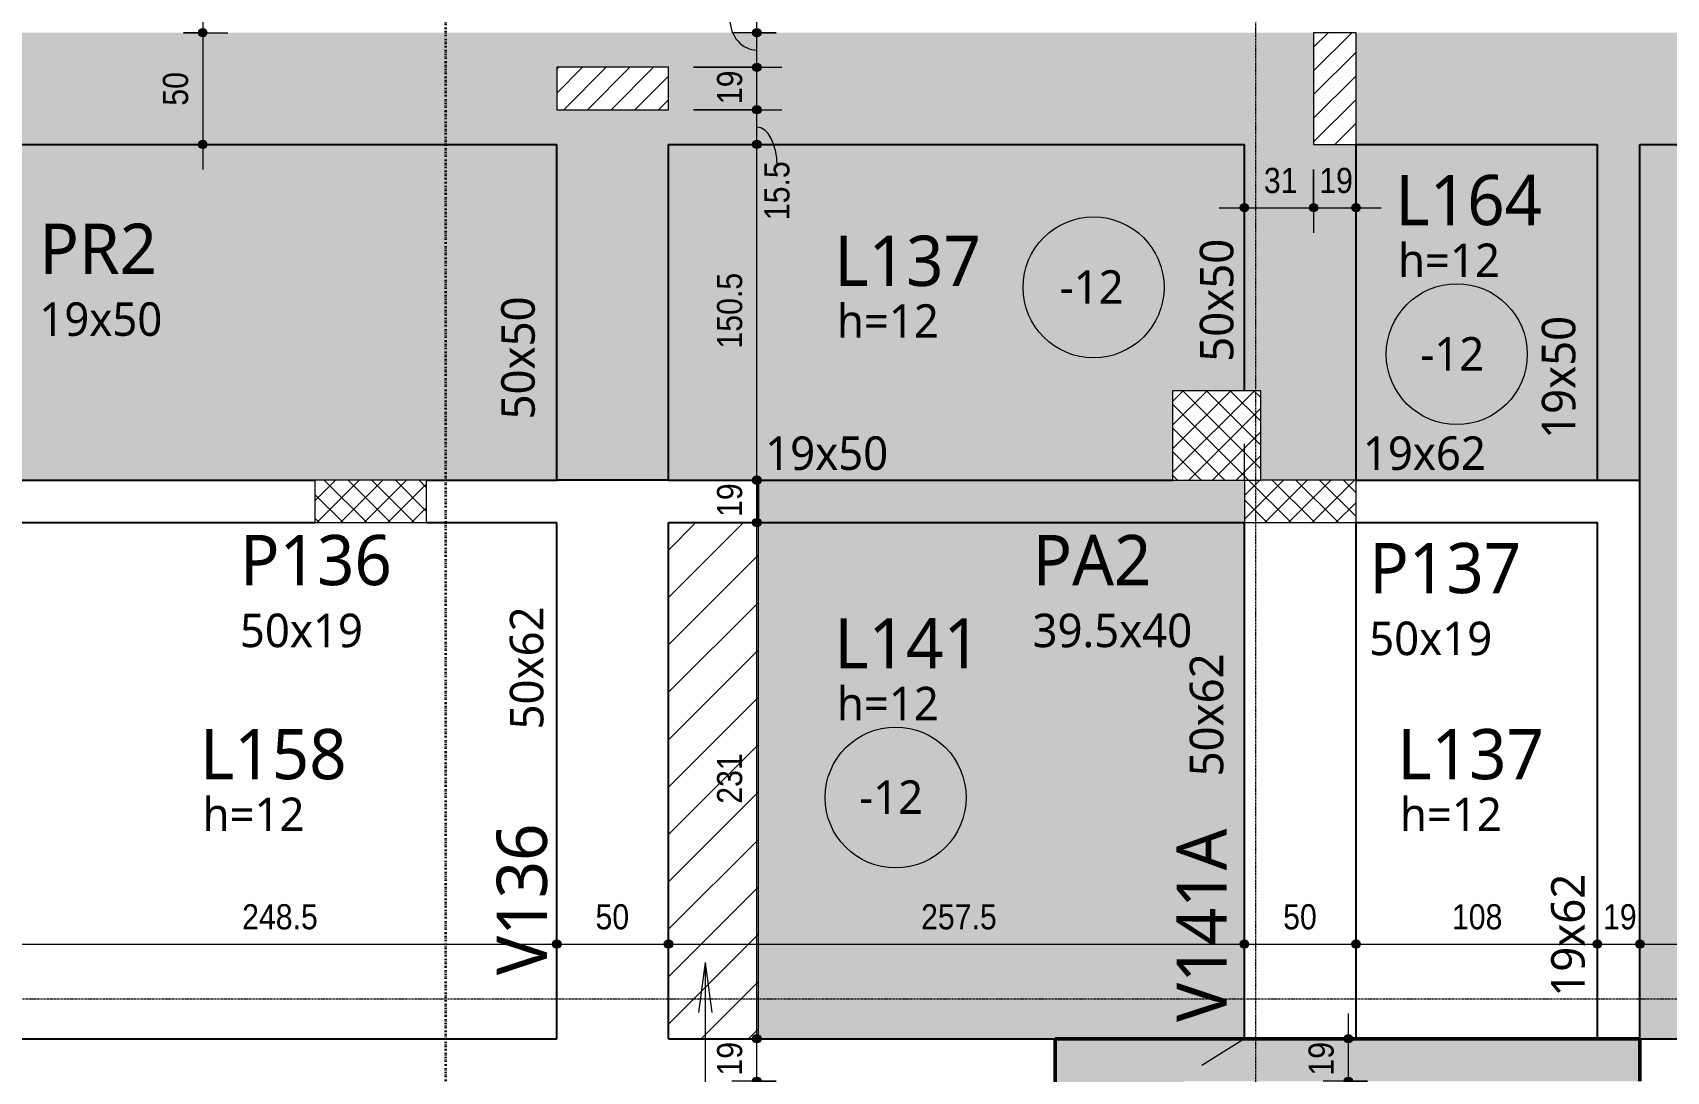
# Model space of a CAD drawing. Extents: x -2131 to 52870, y -3196 to 88043.
# Drawn here: x 43396 to 44128, y 693 to 1157 of the extents above; entities that cross this region are included whole.
import ezdxf

# ---------------------------------------------------------------- set-up
doc = ezdxf.new("R2010")
doc.units = 0
for name, pattern in [('Centro de 6 mm', [1.32, 0.6, -0.24, 0.24, -0.24]), ('Dash dot', [1.5875, 0.635, -0.47625, 0, -0.47625]), ('Traço', [0.635, 0.3175, -0.3175])]:
    doc.linetypes.add(name, pattern=pattern)
for name, color, linetype, lineweight in [('A-ANNO-DIMS', 7, 'Continuous', 9), ('A-ANNO-DIMS-75', 7, 'Continuous', 9), ('A-DETL-GENF', 7, 'Continuous', 18), ('A-FLOR', 7, 'Continuous', 25), ('A-FLOR-IDEN', 7, 'Continuous', 9), ('G-ANNO-SYMB', 7, 'Continuous', 9), ('G-ANNO-TEXT', 7, 'Continuous', 9), ('S-BEAM', 7, 'Continuous', 25), ('S-BEAM-HDLN', 7, 'Traço', 25), ('S-BEAM-IDEN', 7, 'Continuous', 9), ('S-COLS', 7, 'Continuous', 25), ('S-COLS-IDEN', 7, 'Continuous', 9), ('S-GRID', 7, 'Continuous', 9)]:
    doc.layers.add(name, color=color, linetype=linetype, lineweight=lineweight)
doc.layers.add('A-DETL', color=7, linetype='Continuous', lineweight=18, true_color=0x00a600)
doc.styles.add('Fira Sans_3', font='', dxfattribs={"width": 0.9, "height": 11.25})
doc.styles.add('Gadugi', font='gadugi.ttf', dxfattribs={"height": 15})
doc.styles.add('Gadugi_6', font='gadugi.ttf', dxfattribs={"height": 22.5})
doc.styles.get('Fira Sans_3').set_extended_font_data('Fira Sans')
doc.dimstyles.new('PED_1_5mm_ESQ_3', dxfattribs={"dimscale": 30.48, "dimtxt": 15.344768, "dimasz": 0.492126, "dimexe": 0.369094, "dimexo": 0.369094, "dimgap": 0.073819, "dimtad": 1, "dimdec": 1, "dimrnd": 0.5, "dimdsep": 46, "dimtxsty": 'Fira Sans_3', "dimblk1": 'DOTSMALL', "dimblk2": 'DOTSMALL', "dimsah": 1, "dimcen": 0.09, "dimdle": 0.369094, "dimazin": 0, "dimtfac": 1, "dimtdec": 4, "dimtix": 1, "dimtmove": 0, "dimatfit": 3, "dimfxl": 1, "dimtvp": 1, "dimtolj": 1, "dimtzin": 0, "dimarcsym": 2})
doc.dimstyles.new('PED_1_5mm_ESQ_5', dxfattribs={"dimscale": 30.48, "dimtxt": 15.344768, "dimasz": 0.492126, "dimexe": 0.369094, "dimexo": 0.369094, "dimgap": 0.073819, "dimtad": 1, "dimdec": 1, "dimrnd": 0.5, "dimdsep": 46, "dimtxsty": 'Fira Sans_3', "dimblk1": 'DOTSMALL', "dimblk2": 'DOTSMALL', "dimsah": 1, "dimcen": 0.09, "dimdle": 0.369094, "dimazin": 0, "dimtfac": 1, "dimtdec": 4, "dimtix": 1, "dimtmove": 1, "dimatfit": 3, "dimfxl": 1, "dimtvp": 1, "dimtolj": 1, "dimtzin": 0, "dimarcsym": 2})
doc.dimstyles.new('PED_1_5mm_ESQ_7', dxfattribs={"dimscale": 30.48, "dimtxt": 15.344768, "dimasz": 0.492126, "dimexe": 0.369094, "dimexo": 0.369094, "dimgap": 0.073819, "dimtad": 1, "dimdec": 1, "dimrnd": 0.5, "dimdsep": 46, "dimtxsty": 'Fira Sans_3', "dimblk1": 'DOTSMALL', "dimblk2": 'DOTSMALL', "dimsah": 1, "dimcen": 0.09, "dimdle": 0.369094, "dimazin": 0, "dimtfac": 1, "dimtdec": 4, "dimtix": 1, "dimtmove": 0, "dimatfit": 3, "dimfxl": 1, "dimtvp": 1, "dimtolj": 1, "dimtzin": 0, "dimarcsym": 2})
pattern_1 = [(45, (44240.043, 0), (-5.3033, 5.3033), []), (135, (44240.043, 0), (-5.3033, -5.3033), [])]
pattern_2 = [(45, (44240.043, 0), (-5.3033, 5.3033), [])]

# ---------------------------------------------------------------- blocks, each defined once
blk = doc.blocks.new('PED_TAG_LAJE_R03 - TÍTULO_ESPESSURA_REBAIXO-2582888-PL C 001 - FORMA DO TÉRREO')
at = {"layer": 'A-FLOR-IDEN'}
blk.add_circle((-0.1083, -0.7611), 0.4205, dxfattribs=at)
blk = doc.blocks.new('PED_TAG_LAJE_R03 - TÍTULO_ESPESSURA_REBAIXO _LADO_-2582900-PL C 001 - FORMA DO TÉRREO')
at = {"layer": 'A-FLOR-IDEN'}
blk.add_circle((1.0729, 0), 0.4205, dxfattribs=at)
blk = doc.blocks.new('DIMBLOCK321-PL C 001 - FORMA DO TÉRREO')
at = {"layer": 'A-ANNO-DIMS-75', "transparency": 16777216}
h = blk.add_hatch(color=256, dxfattribs=at)
edge = h.paths.add_edge_path(flags=0)
edge.add_arc((43413.62, 1482.28), 1.88, 0, 360)
h = blk.add_hatch(color=256, dxfattribs=at)
edge = h.paths.add_edge_path(flags=0)
edge.add_arc((43193.14, 1131.84), 1.87, 0, 360)
for p, q in [((43187.15, 1122.32), (43419.61, 1491.81)), ((43420.9, 1477.7), (43404.1, 1488.27)), ((43413.62, 1482.28), (43420.9, 1477.7)), ((43162.06, 1151.39), (43202.66, 1125.85)), ((43193.14, 1131.84), (43162.06, 1151.39))]:
    blk.add_line(p, q, dxfattribs=at)
for centre, radius in [((43413.62, 1482.28), 1.88), ((43193.14, 1131.84), 1.87)]:
    blk.add_circle(centre, radius, dxfattribs=at)
at = {"layer": 'A-ANNO-DIMS-75', "color": 0, "transparency": 16777216, "insert": (43282.53, 1307.4), "char_height": 11.25, "width": 25.9681, "attachment_point": 1, "rotation": 57.82439, "line_spacing_factor": 1.049215, "style": 'Fira Sans_3'}
blk.add_mtext('414', dxfattribs=at)
blk = doc.blocks.new('_DotSmall')
at = {"color": 0, "linetype": 'ByBlock', "const_width": 0.5}
blk.add_lwpolyline([(-0.0625, 0, 1), (0.0625, 0, 1)], format="xyb", close=True, dxfattribs=at)
blk = doc.blocks.new('DIMBLOCK404-PL C 001 - FORMA DO TÉRREO')
at = {"layer": 'A-ANNO-DIMS-75', "transparency": 16777216}
h = blk.add_hatch(color=256, dxfattribs=at)
edge = h.paths.add_edge_path(flags=0)
edge.add_arc((43382.68, 749.52), 1.88, 0, 360)
h = blk.add_hatch(color=256, dxfattribs=at)
edge = h.paths.add_edge_path(flags=0)
edge.add_arc((43630.94, 749.52), 1.88, 0, 360)
for p, q in [((43382.68, 739.17), (43382.68, 760.77)), ((43630.94, 740.92), (43630.94, 760.77)), ((43371.43, 749.52), (43630.94, 749.52)), ((43382.68, 749.52), (43382.68, 739.17)), ((43630.94, 749.52), (43630.94, 740.92))]:
    blk.add_line(p, q, dxfattribs=at)
for centre in [(43382.68, 749.52), (43630.94, 749.52)]:
    blk.add_circle(centre, 1.88, dxfattribs=at)
at = {"layer": 'A-ANNO-DIMS-75', "color": 0, "transparency": 16777216, "insert": (43490.09, 767.35), "char_height": 11.25, "width": 40.1325, "attachment_point": 1, "line_spacing_factor": 1.049215, "style": 'Fira Sans_3'}
blk.add_mtext('248.5', dxfattribs=at)
blk = doc.blocks.new('DIMBLOCK405-PL C 001 - FORMA DO TÉRREO')
at = {"layer": 'A-ANNO-DIMS-75', "transparency": 16777216}
h = blk.add_hatch(color=256, dxfattribs=at)
edge = h.paths.add_edge_path(flags=0)
edge.add_arc((43630.94, 749.52), 1.88, 0, 360)
h = blk.add_hatch(color=256, dxfattribs=at)
edge = h.paths.add_edge_path(flags=0)
edge.add_arc((43680.94, 749.52), 1.88, 0, 360)
for p, q in [((43630.94, 740.92), (43630.94, 760.77)), ((43680.94, 740.92), (43680.94, 760.77)), ((43630.94, 749.52), (43680.94, 749.52)), ((43630.94, 749.52), (43630.94, 740.92)), ((43680.94, 749.52), (43680.94, 740.92))]:
    blk.add_line(p, q, dxfattribs=at)
for centre in [(43630.94, 749.52), (43680.94, 749.52)]:
    blk.add_circle(centre, 1.88, dxfattribs=at)
at = {"layer": 'A-ANNO-DIMS-75', "color": 0, "transparency": 16777216, "insert": (43648.27, 767.35), "char_height": 11.25, "width": 18.4137, "attachment_point": 1, "line_spacing_factor": 1.049215, "style": 'Fira Sans_3'}
blk.add_mtext('50', dxfattribs=at)
blk = doc.blocks.new('DIMBLOCK406-PL C 001 - FORMA DO TÉRREO')
at = {"layer": 'A-ANNO-DIMS-75', "transparency": 16777216}
h = blk.add_hatch(color=256, dxfattribs=at)
edge = h.paths.add_edge_path(flags=0)
edge.add_arc((43680.94, 749.52), 1.88, 0, 360)
h = blk.add_hatch(color=256, dxfattribs=at)
edge = h.paths.add_edge_path(flags=0)
edge.add_arc((43938.68, 749.52), 1.88, 0, 360)
for p, q in [((43680.94, 740.92), (43680.94, 760.77)), ((43938.68, 740.92), (43938.68, 760.77)), ((43680.94, 749.52), (43938.68, 749.52)), ((43680.94, 749.52), (43680.94, 740.92)), ((43938.68, 749.52), (43938.68, 740.92))]:
    blk.add_line(p, q, dxfattribs=at)
for centre in [(43680.94, 749.52), (43938.68, 749.52)]:
    blk.add_circle(centre, 1.88, dxfattribs=at)
at = {"layer": 'A-ANNO-DIMS-75', "color": 0, "transparency": 16777216, "insert": (43793.97, 767.35), "char_height": 11.25, "width": 38.0078, "attachment_point": 1, "line_spacing_factor": 1.049215, "style": 'Fira Sans_3'}
blk.add_mtext('257.5', dxfattribs=at)
blk = doc.blocks.new('DIMBLOCK407-PL C 001 - FORMA DO TÉRREO')
at = {"layer": 'A-ANNO-DIMS-75', "transparency": 16777216}
h = blk.add_hatch(color=256, dxfattribs=at)
edge = h.paths.add_edge_path(flags=0)
edge.add_arc((43938.68, 749.52), 1.88, 0, 360)
h = blk.add_hatch(color=256, dxfattribs=at)
edge = h.paths.add_edge_path(flags=0)
edge.add_arc((43988.68, 749.52), 1.88, 0, 360)
for p, q in [((43938.68, 740.92), (43938.68, 760.77)), ((43988.68, 740.92), (43988.68, 760.77)), ((43938.68, 749.52), (43988.68, 749.52)), ((43938.68, 749.52), (43938.68, 740.92)), ((43988.68, 749.52), (43988.68, 740.92))]:
    blk.add_line(p, q, dxfattribs=at)
for centre in [(43938.68, 749.52), (43988.68, 749.52)]:
    blk.add_circle(centre, 1.88, dxfattribs=at)
at = {"layer": 'A-ANNO-DIMS-75', "color": 0, "transparency": 16777216, "insert": (43956.01, 767.35), "char_height": 11.25, "width": 18.4137, "attachment_point": 1, "line_spacing_factor": 1.049215, "style": 'Fira Sans_3'}
blk.add_mtext('50', dxfattribs=at)
blk = doc.blocks.new('DIMBLOCK408-PL C 001 - FORMA DO TÉRREO')
at = {"layer": 'A-ANNO-DIMS-75', "transparency": 16777216}
h = blk.add_hatch(color=256, dxfattribs=at)
edge = h.paths.add_edge_path(flags=0)
edge.add_arc((43988.68, 749.52), 1.88, 0, 360)
h = blk.add_hatch(color=256, dxfattribs=at)
edge = h.paths.add_edge_path(flags=0)
edge.add_arc((44096.68, 749.52), 1.88, 0, 360)
for p, q in [((43988.68, 740.92), (43988.68, 760.77)), ((44096.68, 740.92), (44096.68, 760.77)), ((43988.68, 749.52), (44096.68, 749.52)), ((43988.68, 749.52), (43988.68, 740.92)), ((44096.68, 749.52), (44096.68, 740.92))]:
    blk.add_line(p, q, dxfattribs=at)
for centre in [(43988.68, 749.52), (44096.68, 749.52)]:
    blk.add_circle(centre, 1.88, dxfattribs=at)
at = {"layer": 'A-ANNO-DIMS-75', "color": 0, "transparency": 16777216, "insert": (44031.56, 767.35), "char_height": 11.25, "width": 26.6763, "attachment_point": 1, "line_spacing_factor": 1.049215, "style": 'Fira Sans_3'}
blk.add_mtext('108', dxfattribs=at)
blk = doc.blocks.new('DIMBLOCK409-PL C 001 - FORMA DO TÉRREO')
at = {"layer": 'A-ANNO-DIMS-75', "transparency": 16777216}
h = blk.add_hatch(color=256, dxfattribs=at)
edge = h.paths.add_edge_path(flags=0)
edge.add_arc((44096.68, 749.52), 1.88, 0, 360)
h = blk.add_hatch(color=256, dxfattribs=at)
edge = h.paths.add_edge_path(flags=0)
edge.add_arc((44115.68, 749.52), 1.88, 0, 360)
for p, q in [((44096.68, 740.92), (44096.68, 760.77)), ((44115.68, 740.92), (44115.68, 760.77)), ((44096.68, 749.52), (44115.68, 749.52)), ((44096.68, 749.52), (44096.68, 740.92)), ((44115.68, 749.52), (44115.68, 740.92))]:
    blk.add_line(p, q, dxfattribs=at)
for centre in [(44096.68, 749.52), (44115.68, 749.52)]:
    blk.add_circle(centre, 1.88, dxfattribs=at)
at = {"layer": 'A-ANNO-DIMS-75', "color": 0, "transparency": 16777216, "insert": (44099.19, 767.35), "char_height": 11.25, "width": 16.7612, "attachment_point": 1, "line_spacing_factor": 1.049215, "style": 'Fira Sans_3'}
blk.add_mtext('19', dxfattribs=at)
blk = doc.blocks.new('DIMBLOCK410-PL C 001 - FORMA DO TÉRREO')
at = {"layer": 'A-ANNO-DIMS-75', "transparency": 16777216}
h = blk.add_hatch(color=256, dxfattribs=at)
edge = h.paths.add_edge_path(flags=0)
edge.add_arc((44115.68, 749.52), 1.88, 0, 360)
h = blk.add_hatch(color=256, dxfattribs=at)
edge = h.paths.add_edge_path(flags=0)
edge.add_arc((44686.68, 749.52), 1.88, 0, 360)
for p, q in [((44115.68, 740.92), (44115.68, 760.77)), ((44686.68, 740.92), (44686.68, 760.77)), ((44115.68, 749.52), (44686.68, 749.52)), ((44115.68, 749.52), (44115.68, 740.92)), ((44686.68, 749.52), (44686.68, 740.92))]:
    blk.add_line(p, q, dxfattribs=at)
for centre in [(44115.68, 749.52), (44686.68, 749.52)]:
    blk.add_circle(centre, 1.88, dxfattribs=at)
at = {"layer": 'A-ANNO-DIMS-75', "color": 0, "transparency": 16777216, "insert": (44391.15, 767.35), "char_height": 11.25, "width": 24.0795, "attachment_point": 1, "line_spacing_factor": 1.049215, "style": 'Fira Sans_3'}
blk.add_mtext('571', dxfattribs=at)
blk = doc.blocks.new('DIMBLOCK433-PL C 001 - FORMA DO TÉRREO')
at = {"layer": 'A-ANNO-DIMS-75', "transparency": 16777216}
h = blk.add_hatch(color=256, dxfattribs=at)
edge = h.paths.add_edge_path(flags=0)
edge.add_arc((43985.21, 707.12), 1.88, 0, 360)
h = blk.add_hatch(color=256, dxfattribs=at)
edge = h.paths.add_edge_path(flags=0)
edge.add_arc((43985.21, 688.12), 1.88, 0, 360)
for p, q in [((43985.21, 688.12), (43985.21, 718.37)), ((43993.81, 707.12), (43973.96, 707.12)), ((43985.21, 707.12), (43993.81, 707.12)), ((43993.81, 688.12), (43973.96, 688.12)), ((43985.21, 688.12), (43993.81, 688.12))]:
    blk.add_line(p, q, dxfattribs=at)
for centre in [(43985.21, 707.12), (43985.21, 688.12)]:
    blk.add_circle(centre, 1.88, dxfattribs=at)
at = {"layer": 'A-ANNO-DIMS-75', "color": 0, "transparency": 16777216, "insert": (43967.38, 690.64), "char_height": 11.25, "width": 16.7612, "attachment_point": 1, "rotation": 90, "line_spacing_factor": 1.049215, "style": 'Fira Sans_3'}
blk.add_mtext('19', dxfattribs=at)
blk = doc.blocks.new('DIMBLOCK435-PL C 001 - FORMA DO TÉRREO')
at = {"layer": 'A-ANNO-DIMS-75', "transparency": 16777216}
h = blk.add_hatch(color=256, dxfattribs=at)
edge = h.paths.add_edge_path(flags=0)
edge.add_arc((43472.48, 1157.38), 1.88, 0, 360)
h = blk.add_hatch(color=256, dxfattribs=at)
edge = h.paths.add_edge_path(flags=0)
edge.add_arc((43472.48, 1107.38), 1.88, 0, 360)
for p, q in [((43472.48, 1168.63), (43472.48, 1096.13)), ((43463.88, 1157.38), (43483.73, 1157.38)), ((43472.48, 1157.38), (43463.88, 1157.38)), ((43463.88, 1107.38), (43483.73, 1107.38)), ((43472.48, 1107.38), (43463.88, 1107.38))]:
    blk.add_line(p, q, dxfattribs=at)
for centre in [(43472.48, 1157.38), (43472.48, 1107.38)]:
    blk.add_circle(centre, 1.88, dxfattribs=at)
at = {"layer": 'A-ANNO-DIMS-75', "color": 0, "transparency": 16777216, "insert": (43454.65, 1124.71), "char_height": 11.25, "width": 18.4137, "attachment_point": 1, "rotation": 90, "line_spacing_factor": 1.049215, "style": 'Fira Sans_3'}
blk.add_mtext('50', dxfattribs=at)
blk = doc.blocks.new('DIMBLOCK436-PL C 001 - FORMA DO TÉRREO')
at = {"layer": 'A-ANNO-DIMS-75', "transparency": 16777216}
h = blk.add_hatch(color=256, dxfattribs=at)
edge = h.paths.add_edge_path(flags=0)
edge.add_arc((43720.48, 707.12), 1.88, 0, 360)
h = blk.add_hatch(color=256, dxfattribs=at)
edge = h.paths.add_edge_path(flags=0)
edge.add_arc((43720.48, 688.12), 1.88, 0, 360)
for p, q in [((43729.08, 707.12), (43709.23, 707.12)), ((43720.48, 676.87), (43720.48, 707.12)), ((43720.48, 707.12), (43729.08, 707.12)), ((43729.08, 688.12), (43709.23, 688.12)), ((43720.48, 688.12), (43729.08, 688.12))]:
    blk.add_line(p, q, dxfattribs=at)
for centre in [(43720.48, 707.12), (43720.48, 688.12)]:
    blk.add_circle(centre, 1.88, dxfattribs=at)
at = {"layer": 'A-ANNO-DIMS-75', "color": 0, "transparency": 16777216, "insert": (43702.65, 690.64), "char_height": 11.25, "width": 16.7612, "attachment_point": 1, "rotation": 90, "line_spacing_factor": 1.049215, "style": 'Fira Sans_3'}
blk.add_mtext('19', dxfattribs=at)
blk = doc.blocks.new('DIMBLOCK437-PL C 001 - FORMA DO TÉRREO')
at = {"layer": 'A-ANNO-DIMS-75', "transparency": 16777216}
h = blk.add_hatch(color=256, dxfattribs=at)
edge = h.paths.add_edge_path(flags=0)
edge.add_arc((43720.48, 938.12), 1.88, 0, 360)
h = blk.add_hatch(color=256, dxfattribs=at)
edge = h.paths.add_edge_path(flags=0)
edge.add_arc((43720.48, 707.12), 1.88, 0, 360)
for p, q in [((43709.93, 938.12), (43731.73, 938.12)), ((43720.48, 938.12), (43709.93, 938.12)), ((43720.48, 707.12), (43720.48, 938.12)), ((43729.08, 707.12), (43709.23, 707.12)), ((43720.48, 707.12), (43729.08, 707.12))]:
    blk.add_line(p, q, dxfattribs=at)
for centre in [(43720.48, 938.12), (43720.48, 707.12)]:
    blk.add_circle(centre, 1.88, dxfattribs=at)
at = {"layer": 'A-ANNO-DIMS-75', "color": 0, "transparency": 16777216, "insert": (43702.65, 812.29), "char_height": 11.25, "width": 24.7877, "attachment_point": 1, "rotation": 90, "line_spacing_factor": 1.049215, "style": 'Fira Sans_3'}
blk.add_mtext('231', dxfattribs=at)
blk = doc.blocks.new('DIMBLOCK438-PL C 001 - FORMA DO TÉRREO')
at = {"layer": 'A-ANNO-DIMS-75', "transparency": 16777216}
h = blk.add_hatch(color=256, dxfattribs=at)
edge = h.paths.add_edge_path(flags=0)
edge.add_arc((43720.48, 957.12), 1.88, 0, 360)
h = blk.add_hatch(color=256, dxfattribs=at)
edge = h.paths.add_edge_path(flags=0)
edge.add_arc((43720.48, 938.12), 1.88, 0, 360)
for p, q in [((43709.93, 957.12), (43731.73, 957.12)), ((43720.48, 957.12), (43709.93, 957.12)), ((43720.48, 938.12), (43720.48, 957.12)), ((43709.93, 938.12), (43731.73, 938.12)), ((43720.48, 938.12), (43709.93, 938.12))]:
    blk.add_line(p, q, dxfattribs=at)
for centre in [(43720.48, 957.12), (43720.48, 938.12)]:
    blk.add_circle(centre, 1.88, dxfattribs=at)
at = {"layer": 'A-ANNO-DIMS-75', "color": 0, "transparency": 16777216, "insert": (43702.65, 940.64), "char_height": 11.25, "width": 16.7612, "attachment_point": 1, "rotation": 90, "line_spacing_factor": 1.049215, "style": 'Fira Sans_3'}
blk.add_mtext('19', dxfattribs=at)
blk = doc.blocks.new('DIMBLOCK439-PL C 001 - FORMA DO TÉRREO')
at = {"layer": 'A-ANNO-DIMS-75', "transparency": 16777216}
h = blk.add_hatch(color=256, dxfattribs=at)
edge = h.paths.add_edge_path(flags=0)
edge.add_arc((43720.48, 1107.38), 1.88, 0, 360)
h = blk.add_hatch(color=256, dxfattribs=at)
edge = h.paths.add_edge_path(flags=0)
edge.add_arc((43720.48, 957.12), 1.88, 0, 360)
for p, q in [((43729.08, 1107.38), (43709.23, 1107.38)), ((43720.48, 957.12), (43720.48, 1107.38)), ((43720.48, 1107.38), (43729.08, 1107.38)), ((43709.93, 957.12), (43731.73, 957.12)), ((43720.48, 957.12), (43709.93, 957.12))]:
    blk.add_line(p, q, dxfattribs=at)
for centre in [(43720.48, 1107.38), (43720.48, 957.12)]:
    blk.add_circle(centre, 1.88, dxfattribs=at)
at = {"layer": 'A-ANNO-DIMS-75', "color": 0, "transparency": 16777216, "insert": (43702.65, 1016.02), "char_height": 11.25, "width": 38.9521, "attachment_point": 1, "rotation": 90, "line_spacing_factor": 1.049215, "style": 'Fira Sans_3'}
blk.add_mtext('150.5', dxfattribs=at)
blk = doc.blocks.new('DIMBLOCK440-PL C 001 - FORMA DO TÉRREO')
at = {"layer": 'A-ANNO-DIMS-75', "transparency": 16777216}
h = blk.add_hatch(color=256, dxfattribs=at)
edge = h.paths.add_edge_path(flags=0)
edge.add_arc((43720.48, 1122.88), 1.88, 0, 360)
h = blk.add_hatch(color=256, dxfattribs=at)
edge = h.paths.add_edge_path(flags=0)
edge.add_arc((43720.48, 1107.38), 1.88, 0, 360)
for p, q in [((43692.19, 1122.88), (43731.73, 1122.88)), ((43720.48, 1122.88), (43692.19, 1122.88)), ((43720.48, 1107.38), (43720.48, 1122.88)), ((43729.08, 1107.38), (43709.23, 1107.38)), ((43720.48, 1107.38), (43729.08, 1107.38))]:
    blk.add_line(p, q, dxfattribs=at)
for centre in [(43720.48, 1122.88), (43720.48, 1107.38)]:
    blk.add_circle(centre, 1.88, dxfattribs=at)
blk.add_ellipse((43720.48, 1097.88), major_axis=(0, 17.26), ratio=0.525183, start_param=4.712389, end_param=6.283185, dxfattribs=at)
at = {"layer": 'A-ANNO-DIMS-75', "color": 0, "transparency": 16777216, "insert": (43723.8, 1073.48), "char_height": 11.25, "width": 29.2731, "attachment_point": 1, "rotation": 90, "line_spacing_factor": 1.049215, "style": 'Fira Sans_3'}
blk.add_mtext('15.5', dxfattribs=at)
blk = doc.blocks.new('DIMBLOCK441-PL C 001 - FORMA DO TÉRREO')
at = {"layer": 'A-ANNO-DIMS-75', "transparency": 16777216}
h = blk.add_hatch(color=256, dxfattribs=at)
edge = h.paths.add_edge_path(flags=0)
edge.add_arc((43720.48, 1141.88), 1.88, 0, 360)
h = blk.add_hatch(color=256, dxfattribs=at)
edge = h.paths.add_edge_path(flags=0)
edge.add_arc((43720.48, 1122.88), 1.88, 0, 360)
for p, q in [((43692.19, 1141.88), (43731.73, 1141.88)), ((43720.48, 1141.88), (43692.19, 1141.88)), ((43720.48, 1122.88), (43720.48, 1141.88)), ((43692.19, 1122.88), (43731.73, 1122.88)), ((43720.48, 1122.88), (43692.19, 1122.88))]:
    blk.add_line(p, q, dxfattribs=at)
for centre in [(43720.48, 1141.88), (43720.48, 1122.88)]:
    blk.add_circle(centre, 1.88, dxfattribs=at)
at = {"layer": 'A-ANNO-DIMS-75', "color": 0, "transparency": 16777216, "insert": (43702.65, 1125.4), "char_height": 11.25, "width": 16.7612, "attachment_point": 1, "rotation": 90, "line_spacing_factor": 1.049215, "style": 'Fira Sans_3'}
blk.add_mtext('19', dxfattribs=at)
blk = doc.blocks.new('DIMBLOCK442-PL C 001 - FORMA DO TÉRREO')
at = {"layer": 'A-ANNO-DIMS-75', "transparency": 16777216}
h = blk.add_hatch(color=256, dxfattribs=at)
edge = h.paths.add_edge_path(flags=0)
edge.add_arc((43720.48, 1157.38), 1.88, 0, 360)
h = blk.add_hatch(color=256, dxfattribs=at)
edge = h.paths.add_edge_path(flags=0)
edge.add_arc((43720.48, 1141.88), 1.88, 0, 360)
for p, q in [((43720.48, 1141.88), (43720.48, 1168.63)), ((43729.08, 1157.38), (43709.23, 1157.38)), ((43720.48, 1157.38), (43729.08, 1157.38)), ((43692.19, 1141.88), (43731.73, 1141.88)), ((43720.48, 1141.88), (43692.19, 1141.88))]:
    blk.add_line(p, q, dxfattribs=at)
for centre in [(43720.48, 1157.38), (43720.48, 1141.88)]:
    blk.add_circle(centre, 1.88, dxfattribs=at)
blk.add_ellipse((43720.48, 1163.39), major_axis=(0, 13.76), ratio=0.878512, start_param=1.570796, end_param=3.141593, dxfattribs=at)
at = {"layer": 'A-ANNO-DIMS-75', "color": 0, "transparency": 16777216, "insert": (43702.65, 1163.39), "char_height": 11.25, "width": 29.2731, "attachment_point": 1, "rotation": 90, "line_spacing_factor": 1.049215, "style": 'Fira Sans_3'}
blk.add_mtext('15.5', dxfattribs=at)
blk = doc.blocks.new('DIMBLOCK623-PL C 001 - FORMA DO TÉRREO')
at = {"layer": 'A-ANNO-DIMS-75', "transparency": 16777216}
h = blk.add_hatch(color=256, dxfattribs=at)
edge = h.paths.add_edge_path(flags=0)
edge.add_arc((43938.68, 1079.06), 1.88, 0, 360)
h = blk.add_hatch(color=256, dxfattribs=at)
edge = h.paths.add_edge_path(flags=0)
edge.add_arc((43969.68, 1079.06), 1.88, 0, 360)
for p, q in [((43938.68, 1070.46), (43938.68, 1090.31)), ((43969.68, 1096.13), (43969.68, 1067.81)), ((43969.68, 1079.06), (43969.68, 1096.13)), ((43927.43, 1079.06), (43969.68, 1079.06)), ((43938.68, 1079.06), (43938.68, 1070.46))]:
    blk.add_line(p, q, dxfattribs=at)
for centre in [(43938.68, 1079.06), (43969.68, 1079.06)]:
    blk.add_circle(centre, 1.88, dxfattribs=at)
at = {"layer": 'A-ANNO-DIMS-75', "color": 0, "transparency": 16777216, "insert": (43947.39, 1096.88), "char_height": 11.25, "width": 16.2891, "attachment_point": 1, "line_spacing_factor": 1.049215, "style": 'Fira Sans_3'}
blk.add_mtext('31', dxfattribs=at)
blk = doc.blocks.new('DIMBLOCK624-PL C 001 - FORMA DO TÉRREO')
at = {"layer": 'A-ANNO-DIMS-75', "transparency": 16777216}
h = blk.add_hatch(color=256, dxfattribs=at)
edge = h.paths.add_edge_path(flags=0)
edge.add_arc((43969.68, 1079.06), 1.88, 0, 360)
h = blk.add_hatch(color=256, dxfattribs=at)
edge = h.paths.add_edge_path(flags=0)
edge.add_arc((43988.68, 1079.06), 1.88, 0, 360)
for p, q in [((43969.68, 1096.13), (43969.68, 1067.81)), ((43969.68, 1079.06), (43969.68, 1096.13)), ((43988.68, 1070.46), (43988.68, 1090.31)), ((43969.68, 1079.06), (43999.93, 1079.06)), ((43988.68, 1079.06), (43988.68, 1070.46))]:
    blk.add_line(p, q, dxfattribs=at)
for centre in [(43969.68, 1079.06), (43988.68, 1079.06)]:
    blk.add_circle(centre, 1.88, dxfattribs=at)
at = {"layer": 'A-ANNO-DIMS-75', "color": 0, "transparency": 16777216, "insert": (43972.19, 1096.88), "char_height": 11.25, "width": 16.7612, "attachment_point": 1, "line_spacing_factor": 1.049215, "style": 'Fira Sans_3'}
blk.add_mtext('19', dxfattribs=at)

msp = doc.modelspace()

# ---------------------------------------------------------------- hatches: boundary and pattern name
at = {"layer": 'A-DETL-GENF', "true_color": 0x808080}
h = msp.add_hatch(dxfattribs=at)
h.set_pattern_fill('FP_5', color=8, style=0, pattern_type=2)
h.set_pattern_definition(pattern_2)
h.paths.add_polyline_path([(43988.678, 1107.384), (43988.678, 1157.384), (43969.678, 1157.384), (43969.678, 1107.384)], flags=0)
h = msp.add_hatch(dxfattribs=at)
h.set_pattern_fill('FP_5', color=8, style=0, pattern_type=2)
h.set_pattern_definition(pattern_2)
h.paths.add_polyline_path([(43630.944, 1122.884), (43680.944, 1122.884), (43680.944, 1141.884), (43630.944, 1141.884), (43630.944, 1138.773)], flags=0)
at = {"layer": 'A-DETL-GENF', "true_color": 0x0000ff}
h = msp.add_hatch(dxfattribs=at)
h.set_pattern_fill('FP_9', color=5, style=0, pattern_type=2)
h.set_pattern_definition(pattern_1)
h.paths.add_polyline_path([(43938.678, 957.119), (43946.027, 957.119), (43946.027, 997.119), (43906.527, 997.119), (43906.527, 957.119)], flags=0)
h = msp.add_hatch(dxfattribs=at)
h.set_pattern_fill('FP_9', color=5, style=0, pattern_type=2)
h.set_pattern_definition(pattern_1)
h.paths.add_polyline_path([(43572.678, 938.119), (43572.678, 957.119), (43522.678, 957.116), (43522.678, 938.119)], flags=0)
h = msp.add_hatch(dxfattribs=at)
h.set_pattern_fill('FP_9', color=5, style=0, pattern_type=2)
h.set_pattern_definition(pattern_1)
h.paths.add_polyline_path([(43938.678, 938.119), (43988.678, 938.119), (43988.678, 957.119), (43938.678, 957.119), (43938.678, 938.119)], flags=0)
at = {"layer": 'A-DETL-GENF', "true_color": 0x48b948}
h = msp.add_hatch(dxfattribs=at)
h.set_pattern_fill('FP_6', color=95, style=0, pattern_type=2)
h.set_pattern_definition([(45, (44240.043, 0), (-10.6066, 10.6066), [])])
h.paths.add_polyline_path([(43680.944, 707.119), (43721.178, 707.119), (43721.178, 938.119), (43680.944, 938.119)], flags=0)
at = {"layer": 'A-FLOR', "true_color": 0xd9d9d9}
for points in [[(43491.15, 957.119), (43630.944, 957.119), (43630.944, 1107.384), (42867.678, 1107.384), (42867.678, 957.119), (42957.428, 957.119), (42957.428, 988.119), (43382.678, 988.119), (43382.678, 957.119), (43387.678, 957.119)], [(43853.928, 957.119), (43906.527, 957.119), (43906.527, 997.119), (43938.678, 997.119), (43938.678, 1107.384), (43680.944, 1107.384), (43680.944, 957.119), (43781.715, 957.119)], [(44072.281, 957.119), (44096.678, 957.14), (44096.678, 1107.384), (43988.678, 1107.384), (43988.678, 957.119)], [(44115.678, 707.119), (44573.312, 707.119), (44573.312, 1107.384), (44115.678, 1107.384), (44115.678, 938.119)], [(43721.178, 707.119), (43938.678, 707.119), (43938.678, 938.119), (43721.178, 938.119)]]:
    msp.add_hatch(color=254, dxfattribs=at).paths.add_polyline_path(points, flags=0)
at = {"layer": 'S-BEAM', "true_color": 0xd9d9d9}
h = msp.add_hatch(color=254, dxfattribs=at)
h.paths.add_polyline_path([(43929.954, 1107.384), (43969.678, 1107.384), (43969.678, 1157.384), (42537.928, 1157.384), (42508.688, 1110.924), (42500.178, 1116.28), (42500.178, 1107.384), (43789.479, 1107.384)], flags=0)
h.paths.add_polyline_path([(43026.002, 1108.278), (42983.685, 1134.947), (42993.806, 1150.991), (43036.106, 1124.333), (43026.008, 1108.289)], flags=0)
h.paths.add_polyline_path([(43680.944, 1122.884), (43630.944, 1122.884), (43630.944, 1141.884), (43680.944, 1141.884)], flags=0)
for points in [[(43998.73, 1107.384), (44115.678, 1107.384), (44115.678, 1157.384), (43988.678, 1157.384), (43988.678, 1107.384), (43993.422, 1107.384)], [(44367.678, 1107.384), (44367.678, 1157.384), (44115.678, 1157.384), (44115.678, 1107.384), (44362.847, 1107.384)], [(43680.944, 957.116), (43680.944, 1107.384), (43630.944, 1107.384), (43630.944, 957.116)], [(43946.027, 957.119), (43988.678, 957.119), (43988.678, 1107.384), (43938.678, 1107.384), (43938.678, 997.119), (43946.027, 997.119), (43946.027, 992.742)], [(44096.678, 957.14), (44115.678, 957.14), (44115.678, 1107.384), (44096.678, 1107.384), (44096.678, 1062.371)], [(43938.678, 938.119), (43938.678, 957.119), (43721.178, 957.116), (43721.178, 938.119), (43906.527, 938.119)]]:
    msp.add_hatch(color=254, dxfattribs=at).paths.add_polyline_path(points, flags=0)
at = {"layer": 'S-COLS', "true_color": 0x808080}
msp.add_hatch(color=8, dxfattribs=at).paths.add_polyline_path([(43887.678, 452.119), (43911.678, 452.119), (43911.678, 688.119), (44115.678, 688.119), (44115.678, 707.119), (43853.928, 707.119), (43853.928, 683.119), (43887.678, 683.119), (43887.678, 462.043)], flags=0)

# ---------------------------------------------------------------- linework, layer by layer
at = {"layer": 'A-DETL', "color": 7}
for p, q in [((43988.678, 1157.384), (43969.678, 1157.384)), ((43969.678, 1157.384), (43969.678, 1107.384)), ((43988.678, 1107.384), (43988.678, 1157.384)), ((43680.944, 1141.884), (43630.944, 1141.884)), ((43630.944, 1141.884), (43630.944, 1122.884)), ((43680.944, 1122.884), (43680.944, 1141.884)), ((43630.944, 1122.884), (43680.944, 1122.884)), ((43969.678, 1107.384), (43988.678, 1107.384)), ((43946.027, 997.119), (43906.527, 997.119)), ((43906.527, 997.119), (43906.527, 957.119)), ((43946.027, 957.119), (43946.027, 997.119)), ((43572.678, 957.119), (43522.678, 957.119)), ((43522.678, 957.119), (43522.678, 938.119)), ((43572.678, 938.119), (43572.678, 957.119)), ((43906.527, 957.119), (43946.027, 957.119)), ((43938.678, 957.119), (43938.678, 938.119)), ((43988.678, 957.119), (43946.027, 957.119)), ((43988.678, 938.119), (43988.678, 957.119)), ((43522.678, 938.119), (43572.678, 938.119)), ((43680.944, 938.119), (43680.944, 707.119)), ((43721.178, 938.119), (43680.944, 938.119)), ((43721.178, 707.119), (43721.178, 938.119)), ((43938.678, 938.119), (43988.678, 938.119)), ((43680.944, 707.119), (43721.178, 707.119))]:
    msp.add_line(p, q, dxfattribs=at)
at = {"layer": 'G-ANNO-SYMB', "linetype": 'Centro de 6 mm'}
for p, q in [((43943.583, 1439.744), (43943.583, -248.305)), ((46168.509, 724.8), (42055.753, 724.8))]:
    msp.add_line(p, q, dxfattribs=at)
at = {"layer": 'G-ANNO-TEXT'}
for q in [(43694.422, 718.824), (43700.347, 718.824), (43697.385, 663.532)]:
    msp.add_line((43697.385, 741.324), q, dxfattribs=at)
at = {"layer": 'S-BEAM'}
for p, q in [((42867.678, 1107.384), (43630.944, 1107.384)), ((43630.944, 957.116), (43630.944, 1107.384)), ((43680.944, 1107.384), (43938.678, 1107.384)), ((43680.944, 957.116), (43680.944, 1107.384)), ((43938.678, 997.119), (43938.678, 1107.384)), ((43988.678, 1107.384), (44096.678, 1107.384)), ((43988.678, 957.119), (43988.678, 1107.384)), ((44096.678, 957.14), (44096.678, 1107.384)), ((44115.678, 1107.384), (44367.678, 1107.384)), ((44115.678, 957.14), (44115.678, 1107.384)), ((43382.678, 957.119), (43522.678, 957.119)), ((43572.678, 957.119), (43630.944, 957.119)), ((43680.944, 957.119), (43721.178, 957.119)), ((43721.178, 957.119), (43906.527, 957.119)), ((43988.678, 957.119), (44106.678, 957.119)), ((44096.678, 957.14), (44115.678, 957.14)), ((44106.678, 957.119), (44115.678, 957.119)), ((44115.678, 707.119), (44115.678, 957.119)), ((43382.678, 938.119), (43522.678, 938.119)), ((43572.678, 938.119), (43630.944, 938.119)), ((43630.944, 707.119), (43630.944, 938.119)), ((43680.944, 707.119), (43680.944, 938.119)), ((43680.944, 938.119), (43721.178, 938.119)), ((43721.178, 938.119), (43938.678, 938.119)), ((43938.678, 707.119), (43938.678, 938.119)), ((43988.678, 707.119), (43988.678, 938.119)), ((43988.678, 938.119), (44096.678, 938.119)), ((44096.678, 707.119), (44096.678, 938.119)), ((43388.948, 707.119), (43630.944, 707.119)), ((43680.944, 707.119), (43721.178, 707.119)), ((43721.178, 707.119), (43853.928, 707.119)), ((44115.678, 707.119), (44333.178, 707.119))]:
    msp.add_line(p, q, dxfattribs=at)
at = {"layer": 'S-BEAM-HDLN', "linetype": 'Continuous'}
for p, q in [((43680.944, 957.116), (43630.944, 957.116)), ((43721.178, 938.119), (43721.178, 957.119))]:
    msp.add_line(p, q, dxfattribs=at)
at = {"layer": 'S-BEAM-IDEN'}
for p, q in [((43938.678, 957.119), (43938.678, 973.435)), ((43938.678, 707.119), (43919.636, 695.109))]:
    msp.add_line(p, q, dxfattribs=at)
at = {"layer": 'S-COLS', "lineweight": 50}
for p, q in [((43853.928, 707.119), (44115.678, 707.119)), ((43853.928, 683.119), (43853.928, 707.119)), ((44115.678, 707.119), (44115.678, 688.119))]:
    msp.add_line(p, q, dxfattribs=at)
at = {"layer": 'S-GRID', "color": 6, "linetype": 'Dash dot', "lineweight": 35, "true_color": 0xff00ff}
msp.add_line((43581.183, 3171.262), (43581.183, -1018.232), dxfattribs=at)

# ---------------------------------------------------------------- block references
at = {"layer": 'A-FLOR-IDEN', "xscale": 74.99999999999996, "yscale": 74.99999999999996, "zscale": 74.99999999999996}
for name, p in [('PED_TAG_LAJE_R03 - TÍTULO_ESPESSURA_REBAIXO _LADO_-2582900-PL C 001 - FORMA DO TÉRREO', (43790.707, 1043.4)), ('PED_TAG_LAJE_R03 - TÍTULO_ESPESSURA_REBAIXO-2582888-PL C 001 - FORMA DO TÉRREO', (44041.852, 1070.584)), ('PED_TAG_LAJE_R03 - TÍTULO_ESPESSURA_REBAIXO-2582888-PL C 001 - FORMA DO TÉRREO', (43790.707, 872.193))]:
    msp.add_blockref(name, p, dxfattribs=at)

# ---------------------------------------------------------------- texts
at = {"layer": 'A-FLOR-IDEN', "attachment_point": 1}
for s, insert, char_height, width, style in [('L164', (44006.285, 1093.734), 22.5, 81.17086, 'Gadugi_6'), ('L137', (43755.14, 1066.549), 22.5, 81.17086, 'Gadugi_6'), ('h=12', (44007.457, 1063.02), 15, 59.5253, 'Gadugi'), ('-12', (43856.001, 1051.053), 15, 37.87973, 'Gadugi'), ('h=12', (43756.311, 1035.836), 15, 59.5253, 'Gadugi'), ('-12', (44017.382, 1021.155), 15, 37.87973, 'Gadugi'), ('L141', (43755.14, 895.342), 22.5, 81.17086, 'Gadugi_6'), ('h=12', (43756.311, 864.629), 15, 59.5253, 'Gadugi'), ('L158', (43471.244, 845.771), 22.5, 81.17086, 'Gadugi_6'), ('L137', (44007.111, 845.769), 22.5, 81.17086, 'Gadugi_6'), ('-12', (43766.236, 822.764), 15, 37.87973, 'Gadugi'), ('h=12', (43472.416, 815.058), 15, 59.5253, 'Gadugi'), ('h=12', (44008.283, 815.056), 15, 59.5253, 'Gadugi')]:
    msp.add_mtext(s, dxfattribs=dict(at, insert=insert, char_height=char_height, width=width, style=style))
at = {"layer": 'S-BEAM-IDEN', "attachment_point": 1, "rotation": 90}
for s, insert, char_height, width, style in [('50x50', (43918.743, 1010.111), 15, 67.34175, 'Gadugi'), ('50x50', (43606.063, 984.31), 15, 67.34175, 'Gadugi'), ('19x50', (44071.798, 975.594), 15, 67.34175, 'Gadugi'), ('50x62', (43609.938, 845.561), 15, 67.34175, 'Gadugi'), ('50x62', (43914.213, 824.56), 15, 67.34175, 'Gadugi'), ('V136', (43604.035, 735.614), 22.5, 87.18352, 'Gadugi_6'), ('V141A', (43908.31, 714.613), 22.5, 111.83541, 'Gadugi_6'), ('19x62', (44075.964, 725.942), 15, 67.34175, 'Gadugi')]:
    msp.add_mtext(s, dxfattribs=dict(at, insert=insert, char_height=char_height, width=width, style=style))
at = {"layer": 'S-BEAM-IDEN', "char_height": 15, "width": 67.34175, "attachment_point": 1, "style": 'Gadugi'}
for s, insert in [('19x50', (43724.218, 976.714)), ('19x62', (43991.718, 976.714))]:
    msp.add_mtext(s, dxfattribs=dict(at, insert=insert))
at = {"layer": 'S-COLS-IDEN', "attachment_point": 1}
for s, insert, char_height, width, style in [('PR2', (43399.343, 1071.937), 22.5, 65.53795, 'Gadugi_6'), ('19x50', (43399.343, 1036.703), 15, 67.34175, 'Gadugi'), ('P136', (43489.123, 932.611), 22.5, 84.77845, 'Gadugi_6'), ('PA2', (43843.862, 932.611), 22.5, 67.34175, 'Gadugi_6'), ('P137', (43994.548, 929.044), 22.5, 84.77845, 'Gadugi_6'), ('50x19', (43489.123, 897.377), 15, 67.34175, 'Gadugi'), ('39.5x40', (43843.862, 897.377), 15, 86.58225, 'Gadugi'), ('50x19', (43994.548, 893.809), 15, 67.34175, 'Gadugi')]:
    msp.add_mtext(s, dxfattribs=dict(at, insert=insert, char_height=char_height, width=width, style=style))

# ---------------------------------------------------------------- dimensions: what is measured, and where the dimension line sits
at = {"layer": 'A-ANNO-DIMS'}
for base, p1, p2, angle, override, picture, middle in [((43413.62, 1482.283), (43152.542, 1157.384), (43411.375, 1483.695), 57.824392, {"dimpost": '<>', "dimfxl": 416.501351}, 'DIMBLOCK321-PL C 001 - FORMA DO TÉRREO', (43296.716, 1311.256)), ((43472.482, 1107.384), (43475.134, 1157.384), (43475.134, 1107.384), 90, {"dimpost": '<>', "dimfxl": 50}, 'DIMBLOCK435-PL C 001 - FORMA DO TÉRREO', (43464.509, 1132.384)), ((43720.481, 1141.884), (43680.944, 1122.884), (43680.944, 1141.884), 90, {"dimpost": '<>', "dimfxl": 19.000001}, 'DIMBLOCK441-PL C 001 - FORMA DO TÉRREO', (43712.427, 1132.384)), ((43720.481, 1107.384), (43721.178, 957.119), (43717.83, 1107.384), 90, {"dimpost": '<>', "dimfxl": 150.302347}, 'DIMBLOCK439-PL C 001 - FORMA DO TÉRREO', (43712.508, 1032.252)), ((43720.481, 957.119), (43721.178, 938.119), (43721.178, 957.119), 90, {"dimpost": '<>', "dimfxl": 19}, 'DIMBLOCK438-PL C 001 - FORMA DO TÉRREO', (43712.427, 947.619)), ((43720.481, 938.119), (43717.83, 707.119), (43721.178, 938.119), 90, {"dimpost": '<>', "dimfxl": 231.024243}, 'DIMBLOCK437-PL C 001 - FORMA DO TÉRREO', (43712.508, 822.619)), ((43985.209, 707.119), (43982.558, 688.119), (43982.558, 707.119), 90, {"dimpost": '<>', "dimfxl": 19}, 'DIMBLOCK433-PL C 001 - FORMA DO TÉRREO', (43977.155, 697.619)), ((43720.481, 707.119), (43717.83, 688.119), (43717.83, 707.119), 90, {"dimpost": '<>', "dimfxl": 19}, 'DIMBLOCK436-PL C 001 - FORMA DO TÉRREO', (43712.427, 697.619))]:
    dim = msp.add_linear_dim(base=base, p1=p1, p2=p2, angle=angle, dimstyle='PED_1_5mm_ESQ_3', override=override, dxfattribs=at)
    dim.commit()
    dim.dimension.update_dxf_attribs({"geometry": picture, "text_midpoint": middle})
for base, p1, p2, picture, middle in [((43720.481, 1157.384), (43680.944, 1141.884), (43717.83, 1157.384), 'DIMBLOCK442-PL C 001 - FORMA DO TÉRREO', (43710.153, 1178.029)), ((43720.481, 1122.884), (43717.83, 1107.384), (43680.944, 1122.884), 'DIMBLOCK440-PL C 001 - FORMA DO TÉRREO', (43731.303, 1088.12))]:
    dim = msp.add_linear_dim(base=base, p1=p1, p2=p2, angle=90, dimstyle='PED_1_5mm_ESQ_5', override={"dimpost": '<>', "dimfxl": 40.01012}, dxfattribs=at)
    dim.commit()
    dim.dimension.update_dxf_attribs({"geometry": picture, "text_midpoint": middle, "dimtype": 160, "text_rotation": 90})
for base, p1, p2, dimstyle, override, picture, middle in [((43969.678, 1079.055), (43938.678, 1081.707), (43969.678, 1107.384), 'PED_1_5mm_ESQ_7', {"dimpost": '<>', "dimfxl": 40.253317}, 'DIMBLOCK623-PL C 001 - FORMA DO TÉRREO', (43954.178, 1087.028)), ((43988.678, 1079.055), (43969.678, 1107.384), (43988.678, 1081.707), 'PED_1_5mm_ESQ_7', {"dimpost": '<>', "dimfxl": 31.94259}, 'DIMBLOCK624-PL C 001 - FORMA DO TÉRREO', (43979.178, 1087.11)), ((43630.944, 749.523), (43382.678, 727.919), (43630.944, 752.174), 'PED_1_5mm_ESQ_3', {"dimpost": '<>', "dimfxl": 249.447542}, 'DIMBLOCK404-PL C 001 - FORMA DO TÉRREO', (43506.811, 757.496)), ((43680.944, 749.523), (43630.944, 752.174), (43680.944, 752.174), 'PED_1_5mm_ESQ_3', {"dimpost": '<>', "dimfxl": 50}, 'DIMBLOCK405-PL C 001 - FORMA DO TÉRREO', (43655.944, 757.496)), ((43938.678, 749.523), (43680.944, 752.174), (43938.678, 752.174), 'PED_1_5mm_ESQ_3', {"dimpost": '<>', "dimfxl": 257.734554}, 'DIMBLOCK406-PL C 001 - FORMA DO TÉRREO', (43809.811, 757.496)), ((43988.678, 749.523), (43938.678, 752.174), (43988.678, 752.174), 'PED_1_5mm_ESQ_3', {"dimpost": '<>', "dimfxl": 50}, 'DIMBLOCK407-PL C 001 - FORMA DO TÉRREO', (43963.678, 757.496)), ((44096.678, 749.523), (43988.678, 752.174), (44096.678, 752.174), 'PED_1_5mm_ESQ_3', {"dimpost": '<>', "dimfxl": 107.999979}, 'DIMBLOCK408-PL C 001 - FORMA DO TÉRREO', (44042.678, 757.496)), ((44115.678, 749.523), (44096.678, 752.174), (44115.678, 752.174), 'PED_1_5mm_ESQ_3', {"dimpost": '<>', "dimfxl": 19}, 'DIMBLOCK409-PL C 001 - FORMA DO TÉRREO', (44106.178, 757.577)), ((44686.68, 749.523), (44115.678, 752.174), (44686.68, 752.174), 'PED_1_5mm_ESQ_3', {"dimpost": '<>', "dimfxl": 571.001762}, 'DIMBLOCK410-PL C 001 - FORMA DO TÉRREO', (44401.179, 757.496))]:
    dim = msp.add_linear_dim(base=base, p1=p1, p2=p2, dimstyle=dimstyle, override=override, dxfattribs=at)
    dim.commit()
    dim.dimension.update_dxf_attribs({"geometry": picture, "text_midpoint": middle})

doc.saveas('drawing.dxf')
